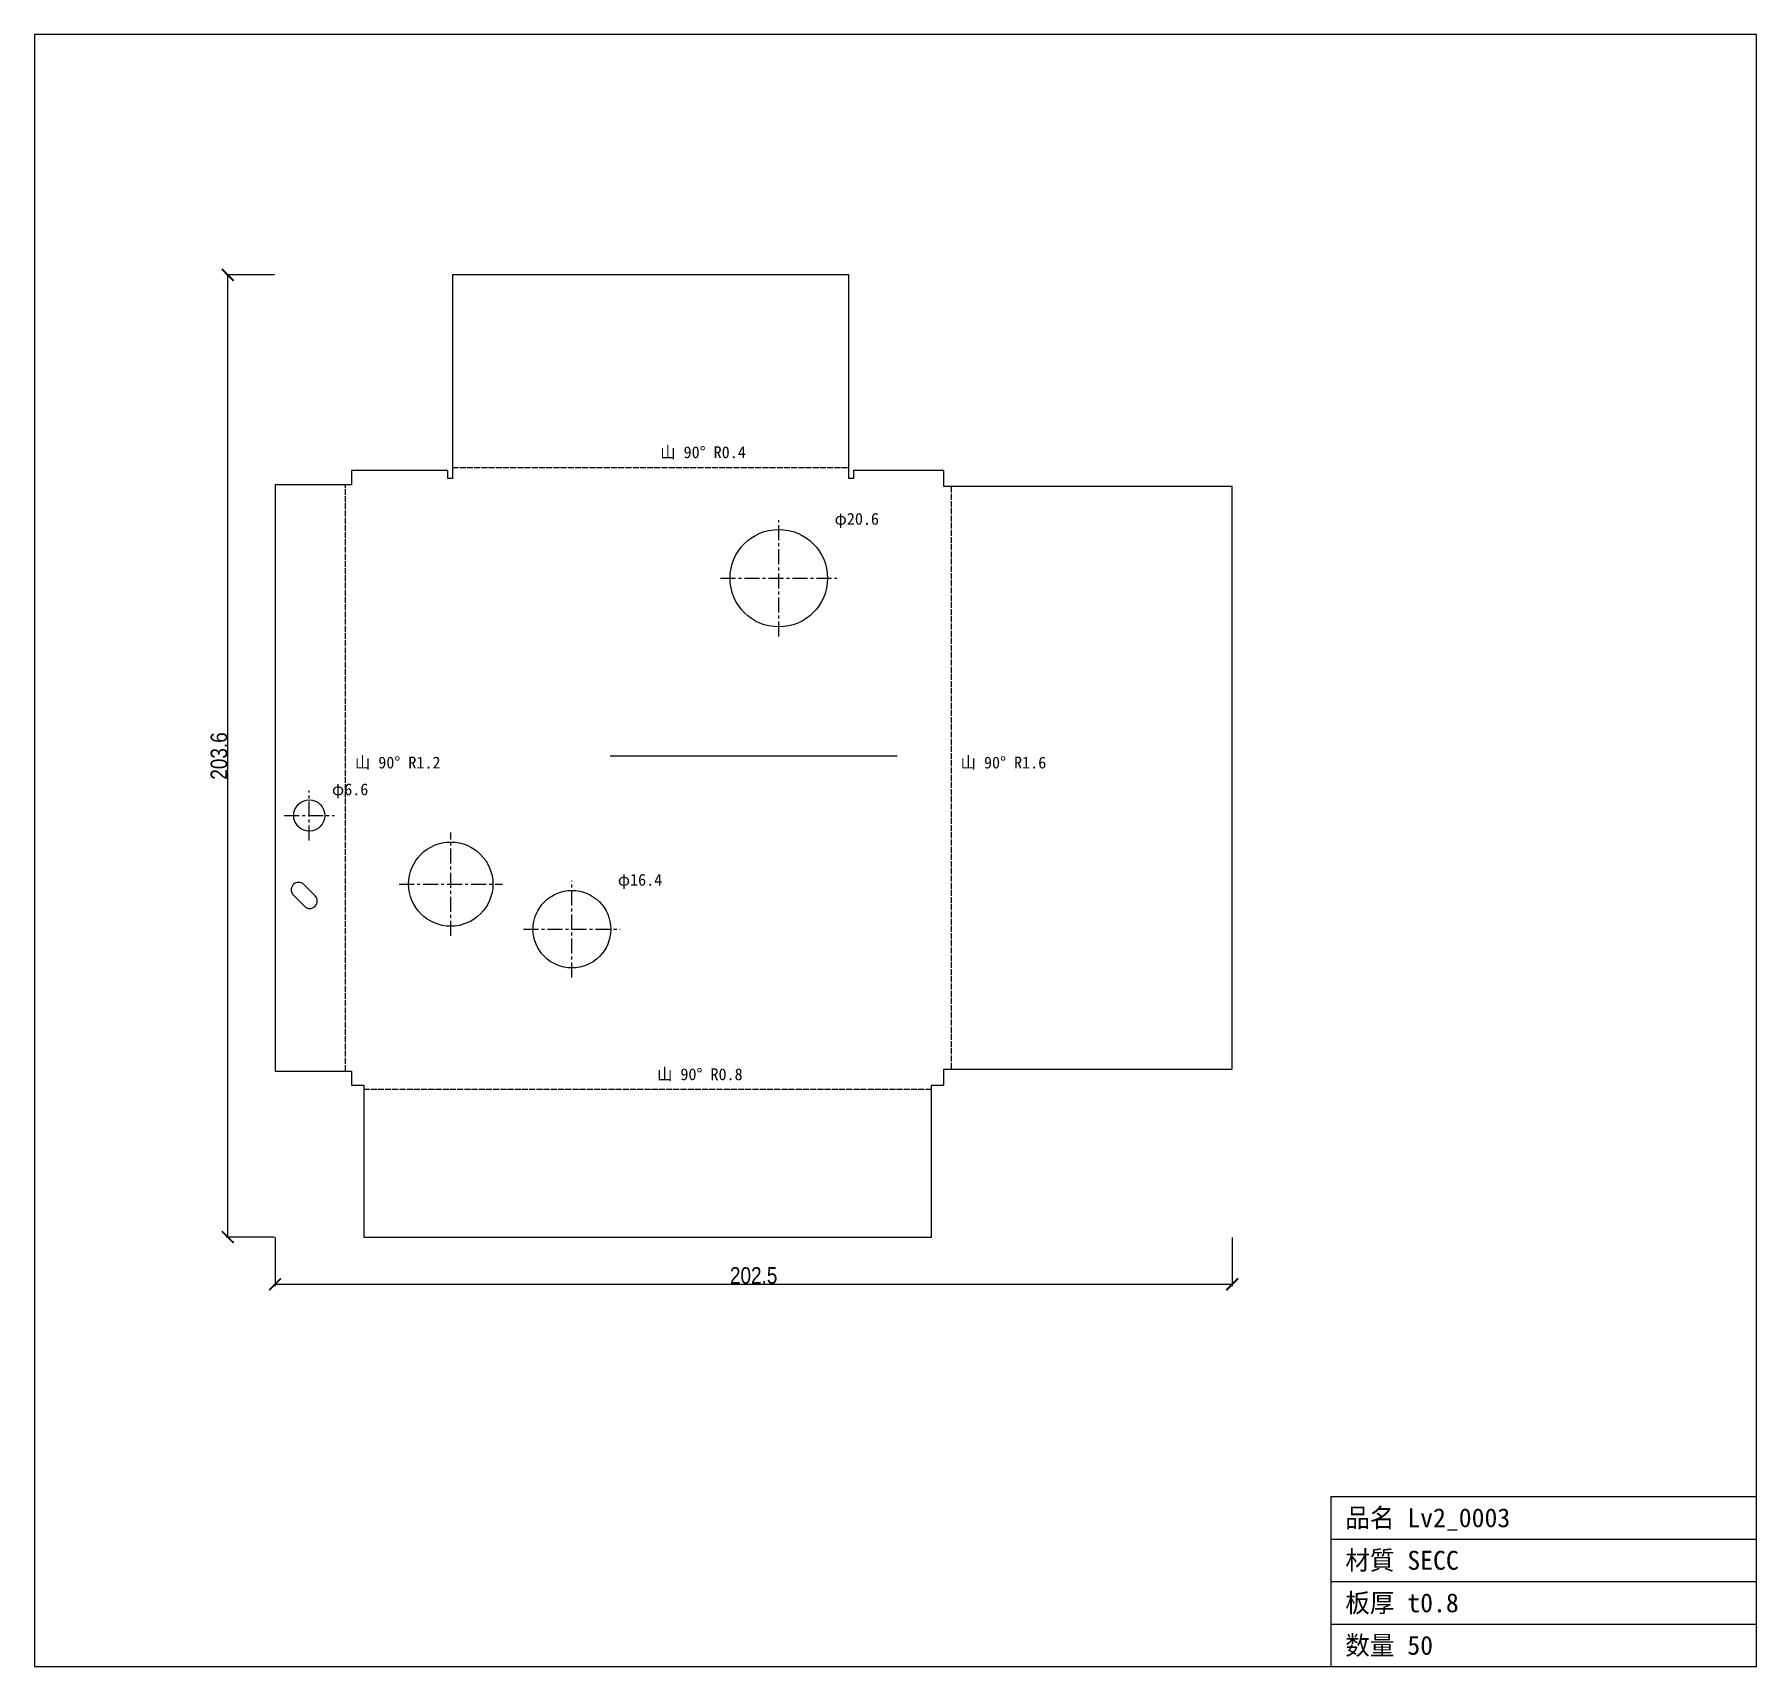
# Model space of a CAD drawing. Header units: millimetres. Extents: x -67 to 297, y -123 to 222.
import ezdxf

# ---------------------------------------------------------------- set-up
doc = ezdxf.new("R2010")
doc.units = ezdxf.units.MM
doc.linetypes.add('CENTER', pattern=[5.08, 3.175, -0.635, 0.635, -0.635])
doc.linetypes.add('DASHED', pattern=[1.524, 1.27, -0.254])
for name, color, linetype in [('BEND', 7, 'Continuous'), ('CENTER', 7, 'Continuous'), ('CUT', 7, 'Continuous'), ('DIM', 7, 'Continuous'), ('FRAME', 7, 'Continuous'), ('MARK', 7, 'Continuous'), ('TEXT', 7, 'Continuous')]:
    doc.layers.add(name, color=color, linetype=linetype)
doc.styles.add('OpenSansCondensed-Light', font='OpenSansCondensed-Light.ttf')
doc.dimstyles.new('EZDXF', dxfattribs={"dimtxt": 0.25, "dimasz": 0.175, "dimexe": 0.375, "dimexo": 0.125, "dimgap": 0.1, "dimtad": 1, "dimlfac": 100, "dimzin": 12, "dimdsep": 46, "dimtxsty": 'OpenSansCondensed-Light', "dimblk": 'ARCHTICK', "dimcen": 2.5, "dimazin": 3, "dimtfac": 0.5, "dimtmove": 2, "dimatfit": 3})

# ---------------------------------------------------------------- blocks, each defined once
blk = doc.blocks.new('_ARCHTICK')
at = {"color": 0, "linetype": 'BYBLOCK', "const_width": 0.15}
blk.add_lwpolyline([(-0.5, -0.5), (0.5, 0.5)], dxfattribs=at)

msp = doc.modelspace()

# ---------------------------------------------------------------- linework, layer by layer
at = {"layer": 'BEND', "color": 3, "linetype": 'DASHED'}
for p, q in [((21.4, 130.7), (105.24, 130.7)), ((-1.26, 3), (-1.26, 127.07)), ((126.87, 126.67), (126.87, 3.4)), ((122.7, -0.94), (2.6, -0.94))]:
    msp.add_line(p, q, dxfattribs=at)
at = {"layer": 'CENTER', "color": 1, "linetype": 'CENTER'}
for p, q in [((90.41, 94.99), (90.41, 119.61)), ((78.1, 107.3), (102.72, 107.3)), ((-8.91, 51.76), (-8.91, 62.36)), ((-14.21, 57.06), (-3.61, 57.06)), ((21.02, 31.64), (21.02, 53.46)), ((10.11, 42.55), (31.93, 42.55)), ((46.65, 22.79), (46.65, 43.22)), ((36.43, 33.01), (56.86, 33.01))]:
    msp.add_line(p, q, dxfattribs=at)
at = {"layer": 'CUT'}
for p, q in [((105.24, 171.47), (21.4, 171.47)), ((21.4, 171.47), (21.4, 128.37)), ((105.24, 128.37), (105.24, 171.47)), ((20.4, 130.07), (0, 130.07)), ((0, 130.07), (0, 127.07)), ((20.4, 128.37), (20.4, 130.07)), ((21.4, 128.37), (20.4, 128.37)), ((106.24, 128.37), (105.24, 128.37)), ((125.3, 130.07), (106.24, 130.07)), ((106.24, 130.07), (106.24, 128.37)), ((125.3, 126.67), (125.3, 130.07)), ((0, 127.07), (-16.15, 127.07)), ((-16.15, 127.07), (-16.15, 3)), ((186.34, 126.67), (125.3, 126.67)), ((186.34, 3.4), (186.34, 126.67)), ((-9.93, 37.86), (-12.28, 40.21)), ((-10.05, 42.45), (-7.69, 40.09)), ((-16.15, 3), (0, 3)), ((0, 3), (0, 0)), ((0, 0), (2.6, 0)), ((2.6, 0), (2.6, -32.14)), ((122.7, -32.14), (122.7, 0)), ((122.7, 0), (125.3, 0)), ((125.3, 0), (125.3, 3.4)), ((125.3, 3.4), (186.34, 3.4)), ((2.6, -32.14), (122.7, -32.14))]:
    msp.add_line(p, q, dxfattribs=at)
for centre, radius in [((90.41, 107.3), 10.31), ((-8.91, 57.06), 3.3), ((21.02, 42.55), 8.91), ((46.65, 33.01), 8.21)]:
    msp.add_circle(centre, radius, dxfattribs=at)
for centre, start, end in [((-11.17, 41.33), 45, -135), ((-8.81, 38.97), -135, 45)]:
    msp.add_arc(centre, 1.58, start, end, dxfattribs=at)
at = {"layer": 'FRAME'}
for p, q in [((297.25, 222.38), (-67.05, 222.38)), ((-67.05, 222.38), (-67.05, -123.05)), ((297.25, -123.05), (297.25, 222.38)), ((207.25, -123.05), (207.25, -87.05)), ((207.25, -87.05), (297.25, -87.05)), ((207.25, -96.05), (297.25, -96.05)), ((207.25, -105.05), (297.25, -105.05)), ((207.25, -114.05), (297.25, -114.05)), ((-67.05, -123.05), (297.25, -123.05))]:
    msp.add_line(p, q, dxfattribs=at)
at = {"layer": 'MARK'}
msp.add_line((54.73, 69.67), (115.47, 69.67), dxfattribs=at)

# ---------------------------------------------------------------- texts
at = {"layer": 'TEXT'}
for s, height, p in [('山 90° R0.4', 2.5, (65.32, 132.7)), ('φ20.6', 2.5, (102.22, 118.61)), ('山 90° R1.2', 2.5, (0.74, 67.03)), ('山 90° R1.6', 2.5, (128.87, 67.03)), ('φ6.6', 2.5, (-4.11, 61.36)), ('φ16.4', 2.5, (56.36, 42.22)), ('山 90° R0.8', 2.5, (64.65, 1.06)), ('品名 Lv2_0003', 4, (210.25, -93.55)), ('材質 SECC', 4, (210.25, -102.55)), ('板厚 t0.8', 4, (210.25, -111.55)), ('数量 50', 4, (210.25, -120.55))]:
    msp.add_text(s, height=height, dxfattribs=at).set_placement(p)

# ---------------------------------------------------------------- dimensions: what is measured, and where the dimension line sits
at = {"layer": 'DIM'}
msp.add_linear_dim(base=(-26.15, -32.14), p1=(-16.15, -32.14), p2=(-16.15, 171.47), angle=90, dimstyle='EZDXF', override={"dimtxt": 3.5, "dimasz": 2.5, "dimdec": 1, "dimlfac": 1}, dxfattribs=at).render()
msp.add_linear_dim(base=(-16.15, -42.14), p1=(-16.15, -32.14), p2=(186.34, -32.14), dimstyle='EZDXF', override={"dimtxt": 3.5, "dimasz": 2.5, "dimdec": 1, "dimlfac": 1}, dxfattribs=at).render()

doc.saveas('drawing.dxf')
